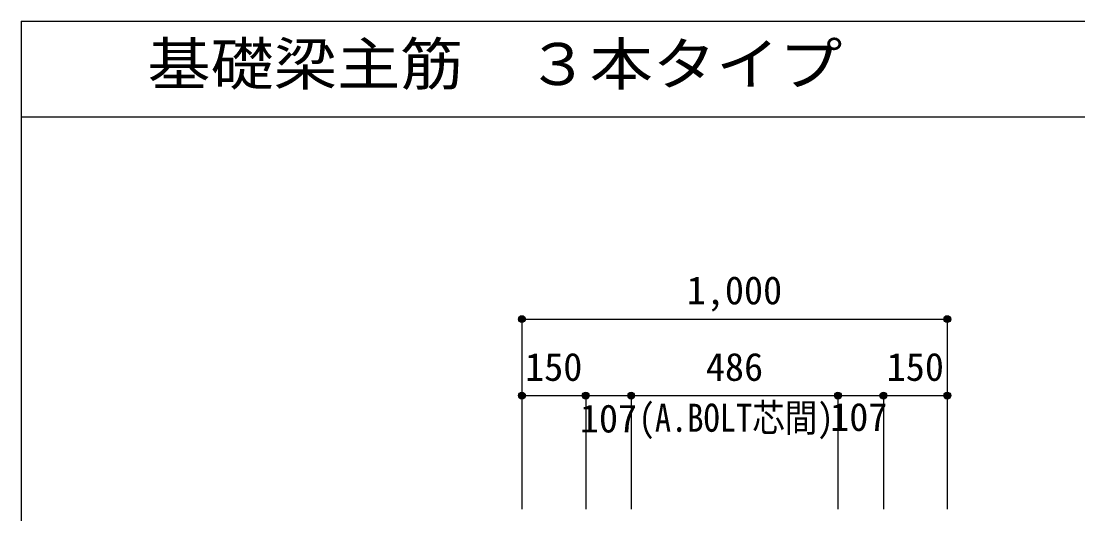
# Model space of a CAD drawing. Units: millimetres at full size, sheet at 1:30. Extents: x -5973 to 5954, y -4195 to 4201.
# Drawn here: x -5973 to -3489, y 3042 to 4201 of the extents above; entities that cross this region are included whole.
import ezdxf
from ezdxf.enums import TextEntityAlignment as Align

# ---------------------------------------------------------------- set-up
doc = ezdxf.new("R2010")
doc.units = ezdxf.units.MM
doc.header["$LTSCALE"] = 30
doc.header["$PDMODE"] = 32
doc.header["$PDSIZE"] = 15
for name, color, linetype in [('0-3', 4, 'Continuous'), ('0-7', 4, 'Continuous'), ('0-D', 4, 'Continuous'), ('6-7_文字', 7, 'Continuous'), ('F-0_枠', 6, 'Continuous')]:
    doc.layers.add(name, color=color, linetype=linetype)
doc.styles.add('ＭＳ ゴシック', font='')
doc.styles.get('ＭＳ ゴシック').set_extended_font_data('MS Gothic')

msp = doc.modelspace()

# ---------------------------------------------------------------- linework, layer by layer
at = {"layer": '0-3'}
msp.add_line((-4795.8, 3500.34), (-3795.8, 3500.34), dxfattribs=at)
at = {"layer": '0-D'}
for p, q in [((-4795.8, 3500.34), (-4795.8, 3320.34)), ((-4795.8, 3500.34), (-4795.8, 3320.34)), ((-4795.8, 3500.34), (-3795.8, 3500.34)), ((-3795.8, 3500.34), (-3795.8, 3320.34)), ((-4795.8, 3320.34), (-4795.8, 3053.3)), ((-4795.8, 3320.34), (-4795.8, 3053.3)), ((-4795.8, 3320.34), (-4645.8, 3320.34)), ((-4795.8, 3320.34), (-4795.8, 3053.3)), ((-4645.8, 3320.34), (-4645.8, 3053.3)), ((-4645.8, 3320.34), (-4538.8, 3320.34)), ((-4538.8, 3320.34), (-4538.8, 3053.3)), ((-4538.8, 3320.34), (-4052.8, 3320.34)), ((-4052.8, 3320.34), (-4052.8, 3053.3)), ((-4052.8, 3320.34), (-3945.8, 3320.34)), ((-3945.8, 3320.34), (-3945.8, 3053.3)), ((-3945.8, 3320.34), (-3795.8, 3320.34)), ((-3795.8, 3320.34), (-3795.8, 3053.3))]:
    msp.add_line(p, q, dxfattribs=at)
for centre, radius in [((-4795.8, 3500.34), 8), ((-4795.8, 3500.34), 7.2), ((-4795.8, 3500.34), 6.4), ((-4795.8, 3500.34), 5.6), ((-4795.8, 3500.34), 4.8), ((-4795.8, 3500.34), 4), ((-4795.8, 3500.34), 3.2), ((-4795.8, 3500.34), 2.4), ((-3795.8, 3500.34), 8), ((-3795.8, 3500.34), 7.2), ((-3795.8, 3500.34), 6.4), ((-3795.8, 3500.34), 5.6), ((-3795.8, 3500.34), 4.8), ((-3795.8, 3500.34), 4), ((-3795.8, 3500.34), 3.2), ((-3795.8, 3500.34), 2.4), ((-4795.8, 3500.34), 1.6), ((-4795.8, 3500.34), 0.8), ((-3795.8, 3500.34), 1.6), ((-3795.8, 3500.34), 0.8), ((-4795.8, 3320.34), 8), ((-4795.8, 3320.34), 7.2), ((-4795.8, 3320.34), 6.4), ((-4795.8, 3320.34), 5.6), ((-4795.8, 3320.34), 4.8), ((-4795.8, 3320.34), 4), ((-4795.8, 3320.34), 3.2), ((-4795.8, 3320.34), 2.4), ((-4795.8, 3320.34), 1.6), ((-4795.8, 3320.34), 0.8), ((-4645.8, 3320.34), 8), ((-4645.8, 3320.34), 7.2), ((-4645.8, 3320.34), 6.4), ((-4645.8, 3320.34), 5.6), ((-4645.8, 3320.34), 4.8), ((-4645.8, 3320.34), 4), ((-4645.8, 3320.34), 3.2), ((-4645.8, 3320.34), 2.4), ((-4645.8, 3320.34), 1.6), ((-4645.8, 3320.34), 0.8), ((-4538.8, 3320.34), 8), ((-4538.8, 3320.34), 7.2), ((-4538.8, 3320.34), 6.4), ((-4538.8, 3320.34), 5.6), ((-4538.8, 3320.34), 4.8), ((-4538.8, 3320.34), 4), ((-4538.8, 3320.34), 3.2), ((-4538.8, 3320.34), 2.4), ((-4538.8, 3320.34), 1.6), ((-4538.8, 3320.34), 0.8), ((-4052.8, 3320.34), 8), ((-4052.8, 3320.34), 7.2), ((-4052.8, 3320.34), 6.4), ((-4052.8, 3320.34), 5.6), ((-4052.8, 3320.34), 4.8), ((-4052.8, 3320.34), 4), ((-4052.8, 3320.34), 3.2), ((-4052.8, 3320.34), 2.4), ((-4052.8, 3320.34), 1.6), ((-4052.8, 3320.34), 0.8), ((-3945.8, 3320.34), 8), ((-3945.8, 3320.34), 7.2), ((-3945.8, 3320.34), 6.4), ((-3945.8, 3320.34), 5.6), ((-3945.8, 3320.34), 4.8), ((-3945.8, 3320.34), 4), ((-3945.8, 3320.34), 3.2), ((-3945.8, 3320.34), 2.4), ((-3945.8, 3320.34), 1.6), ((-3945.8, 3320.34), 0.8), ((-3795.8, 3320.34), 8), ((-3795.8, 3320.34), 7.2), ((-3795.8, 3320.34), 6.4), ((-3795.8, 3320.34), 5.6), ((-3795.8, 3320.34), 4.8), ((-3795.8, 3320.34), 4), ((-3795.8, 3320.34), 3.2), ((-3795.8, 3320.34), 2.4), ((-3795.8, 3320.34), 1.6), ((-3795.8, 3320.34), 0.8)]:
    msp.add_circle(centre, radius, dxfattribs=at)
at = {"layer": '0-D', "color": 7}
for p in [(-4795.8, 3500.34), (-3795.8, 3500.34), (-4795.8, 3320.34), (-4795.8, 3320.34), (-4645.8, 3320.34), (-4538.8, 3320.34), (-4052.8, 3320.34), (-3945.8, 3320.34), (-3795.8, 3320.34)]:
    msp.add_point(p, dxfattribs=at)
at = {"layer": 'F-0_枠'}
for q in [(5954.1, 4201.15), (-5972.88, -4195.24)]:
    msp.add_line((-5972.88, 4201.15), q, dxfattribs=at)
at = {"layer": 'F-0_枠', "color": 2}
msp.add_line((-5972.88, 3976.15), (3723.6, 3976.15), dxfattribs=at)

# ---------------------------------------------------------------- texts
at = {"layer": '0-7', "style": 'ＭＳ ゴシック', "width": 0.85}
msp.add_text('(A.BOLT芯間)', height=65.98, dxfattribs=at).set_placement((-4521.31, 3215.58), align=Align.BOTTOM_LEFT)
at = {"layer": '0-D', "style": 'ＭＳ ゴシック'}
for s, p in [('1,000', (-4408.3, 3515.34)), ('150', (-4788.3, 3335.34)), ('486', (-4363.3, 3335.34)), ('150', (-3938.3, 3335.34)), ('107', (-4659.48, 3213.93)), ('107', (-4071.11, 3217.59))]:
    msp.add_text(s, height=65.98, dxfattribs=at).set_placement(p, align=Align.BOTTOM_LEFT)
at = {"layer": '6-7_文字', "color": 2, "style": 'ＭＳ ゴシック', "width": 1.1}
msp.add_text('\u3000\u3000基礎梁主筋\u3000３本タイプ', height=98.97, dxfattribs=at).set_placement((-5972.88, 4021.15), align=Align.BOTTOM_LEFT)

doc.saveas('drawing.dxf')
